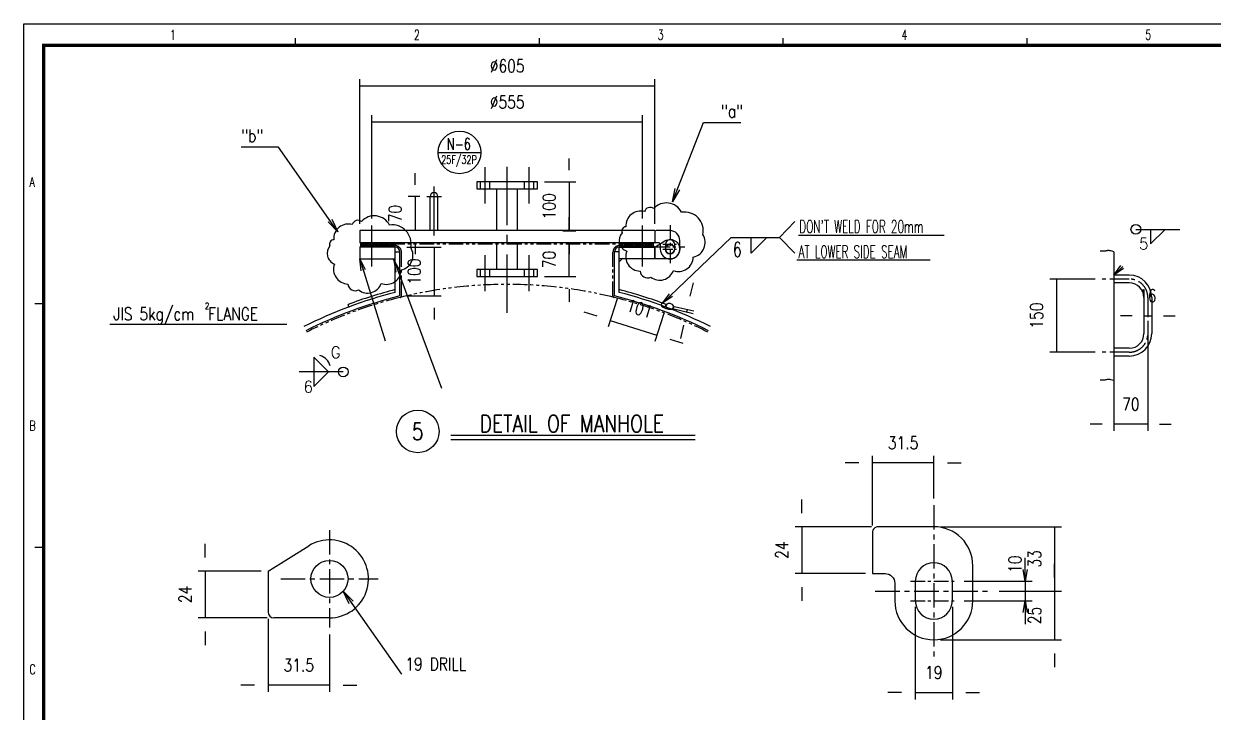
# Model space of a CAD drawing. Extents: x 0 to 36769, y -42 to 11490.
# Drawn here: x 32886 to 35326, y 1348 to 2760 of the extents above; entities that cross this region are included whole.
import ezdxf
from ezdxf.enums import TextEntityAlignment as Align

# ---------------------------------------------------------------- set-up
doc = ezdxf.new("R2010")
doc.units = 0
doc.header["$LTSCALE"] = 160
doc.header["$MEASUREMENT"] = 0
for name, pattern in [('CENTER', [2, 1.25, -0.25, 0.25, -0.25]), ('CENTER2', [1.125, 0.75, -0.125, 0.125, -0.125]), ('PHANTOM2', [1.25, 0.625, -0.125, 0.125, -0.125, 0.125, -0.125])]:
    doc.linetypes.add(name, pattern=pattern)
doc.layers.get('0').update_dxf_attribs({"linetype": 'CONTINUOUS'})
doc.layers.get('DEFPOINTS').update_dxf_attribs({"linetype": 'CONTINUOUS'})
for name, color, linetype in [('26', 7, 'CONTINUOUS'), ('DIM', 7, 'CONTINUOUS'), ('EQI', 3, 'CONTINUOUS'), ('FILLING', 2, 'CENTER2'), ('T-F', 7, 'CONTINUOUS'), ('TEXT', 7, 'CONTINUOUS'), ('ZL', 5, 'CONTINUOUS'), ('機器', 3, 'CONTINUOUS')]:
    doc.layers.add(name, color=color, linetype=linetype)
doc.styles.add('DIM', font='ROMANS', dxfattribs={"width": 0.7, "bigfont": 'EXTFONT.shx'})
doc.styles.add('NMS', font='romans.shx', dxfattribs={"width": 0.7, "bigfont": 'EXTFONT.shx'})
doc.styles.add('NMS2', font='romans.shx', dxfattribs={"width": 0.7})
doc.styles.add('ROMANSEXTFONT', font='romans.shx', dxfattribs={"width": 0.8, "bigfont": 'extfont.shx'})
doc.styles.get("Standard").update_dxf_attribs({"font": 'ROMANS.shx', "bigfont": 'EXTFONT.shx'})
doc.dimstyles.get("Standard").update_dxf_attribs({"dimscale": 20, "dimtxt": 2.8, "dimasz": 2.5, "dimexe": 1, "dimexo": 2.5, "dimgap": 0.8, "dimtad": 1, "dimdec": 0, "dimrnd": 0.5, "dimzin": 9, "dimdsep": 46, "dimtxsty": 'ROMANSEXTFONT', "dimblk": 'OPEN', "dimcen": -0.6, "dimclrd": 256, "dimclre": 256, "dimclrt": 2, "dimadec": 0, "dimazin": 0, "dimtfac": 1, "dimtdec": 0, "dimtmove": 1, "dimatfit": 3, "dimldrblk": 'OPEN', "dimfxl": 0, "dimtvp": 1, "dimtolj": 1, "dimtzin": 9, "dimarcsym": 0})

# ---------------------------------------------------------------- blocks, each defined once
blk = doc.blocks.new('*D184')
at = {"color": 0, "linetype": 'ByBlock'}
for p, q in [((35000.6, 1624.2), (35000.6, 1652.2)), ((34886.8, 1596.2), (35014.6, 1596.2)), ((35000.6, 1596.2), (35000.6, 1496.2)), ((34766.8, 1496.2), (35014.6, 1496.2)), ((35000.6, 1468.2), (35000.6, 1440.2))]:
    blk.add_line(p, q, dxfattribs=at)
at = {"layer": 'DEFPOINTS', "color": 0, "linetype": 'ByBlock'}
for p in [(34872.8, 1596.2), (34752.8, 1496.2)]:
    blk.add_point(p, dxfattribs=at)
at = {"color": 2, "linetype": 'ByBlock', "insert": (34959.6, 1546.2), "char_height": 26, "attachment_point": 5, "rotation": 90, "style": 'ROMANSEXTFONT'}
blk.add_mtext('\\A1;25', dxfattribs=at)
blk = doc.blocks.new('_OPEN')
at = {"color": 0, "linetype": 'ByBlock'}
for p, q in [((-1, 0.167), (0, 0)), ((0, 0), (-1, -0.167)), ((0, 0), (-1, 0))]:
    blk.add_line(p, q, dxfattribs=at)
blk = doc.blocks.new('OPEN')
blk = doc.blocks.new('*D185')
at = {"color": 0, "linetype": 'ByBlock'}
for p, q in [((34752.8, 1728.2), (34752.8, 1728.2)), ((34766.8, 1728.2), (35014.6, 1728.2)), ((35000.6, 1728.2), (35000.6, 1596.2)), ((34886.8, 1596.2), (35014.6, 1596.2))]:
    blk.add_line(p, q, dxfattribs=at)
at = {"layer": 'DEFPOINTS', "color": 0, "linetype": 'ByBlock'}
for p in [(34752.8, 1728.2), (34872.8, 1596.2)]:
    blk.add_point(p, dxfattribs=at)
at = {"color": 2, "linetype": 'ByBlock', "insert": (34959.6, 1662.2), "char_height": 26, "attachment_point": 5, "rotation": 90, "style": 'ROMANSEXTFONT'}
blk.add_mtext('\\A1;33', dxfattribs=at)
blk = doc.blocks.new('*D190')
at = {"color": 0, "linetype": 'ByBlock'}
for p, q in [((33575.4, 2349.6), (33575.4, 2646.6)), ((34180.4, 2349.6), (34180.4, 2646.6)), ((33575.4, 2632.6), (34180.4, 2632.6)), ((33575.4, 2335.6), (33575.4, 2335.6))]:
    blk.add_line(p, q, dxfattribs=at)
at = {"layer": 'DEFPOINTS', "color": 0, "linetype": 'ByBlock'}
for p in [(33575.4, 2335.6), (34180.4, 2335.6)]:
    blk.add_point(p, dxfattribs=at)
at = {"color": 2, "linetype": 'ByBlock', "insert": (33877.9, 2673.6), "char_height": 26, "attachment_point": 5, "style": 'ROMANSEXTFONT'}
blk.add_mtext('%%C605', dxfattribs=at)
blk = doc.blocks.new('*D191')
at = {"color": 0, "linetype": 'ByBlock'}
for p, q in [((33600.4, 2360.5), (33600.4, 2572.6)), ((34155.4, 2360.5), (34155.4, 2572.6)), ((33600.4, 2558.6), (34155.4, 2558.6)), ((33600.4, 2346.5), (33600.4, 2346.5))]:
    blk.add_line(p, q, dxfattribs=at)
at = {"layer": 'DEFPOINTS', "color": 0, "linetype": 'ByBlock'}
for p in [(33600.4, 2346.5), (34155.4, 2346.5)]:
    blk.add_point(p, dxfattribs=at)
at = {"color": 2, "linetype": 'ByBlock', "insert": (33877.9, 2599.6), "char_height": 26, "attachment_point": 5, "style": 'ROMANSEXTFONT'}
blk.add_mtext('%%C555', dxfattribs=at)
blk = doc.blocks.new('*D192')
at = {"color": 0, "linetype": 'ByBlock'}
for p, q in [((33258.4, 1665.2), (33258.4, 1693.2)), ((33373.4, 1637.2), (33244.4, 1637.2)), ((33258.4, 1637.2), (33258.4, 1541.2)), ((33385.4, 1541.2), (33244.4, 1541.2)), ((33258.4, 1513.2), (33258.4, 1485.2))]:
    blk.add_line(p, q, dxfattribs=at)
at = {"layer": 'DEFPOINTS', "color": 0, "linetype": 'ByBlock'}
for p in [(33387.4, 1637.2), (33399.4, 1541.2)]:
    blk.add_point(p, dxfattribs=at)
at = {"color": 2, "linetype": 'ByBlock', "insert": (33217.4, 1589.2), "char_height": 26, "attachment_point": 5, "rotation": 90, "style": 'ROMANSEXTFONT'}
blk.add_mtext('\\A1;24', dxfattribs=at)
blk = doc.blocks.new('*D193')
at = {"color": 0, "linetype": 'ByBlock'}
for p, q in [((33387.4, 1539.2), (33387.4, 1389.2)), ((33513.4, 1507.2), (33513.4, 1389.2)), ((33359.4, 1403.2), (33331.4, 1403.2)), ((33513.4, 1403.2), (33387.4, 1403.2)), ((33541.4, 1403.2), (33569.4, 1403.2))]:
    blk.add_line(p, q, dxfattribs=at)
at = {"layer": 'DEFPOINTS', "color": 0, "linetype": 'ByBlock'}
for p in [(33387.4, 1553.2), (33513.4, 1521.2)]:
    blk.add_point(p, dxfattribs=at)
at = {"color": 2, "linetype": 'ByBlock', "insert": (33450.4, 1444.2), "char_height": 26, "attachment_point": 5, "style": 'ROMANSEXTFONT'}
blk.add_mtext('31.5', dxfattribs=at)
blk = doc.blocks.new('*D194')
at = {"color": 0, "linetype": 'ByBlock'}
for p, q in [((33728.4, 2325.6), (33728.4, 2349.6)), ((33671.9, 2301.6), (33742.4, 2301.6)), ((33728.4, 2301.6), (33728.4, 2201.6)), ((33671.9, 2201.6), (33742.4, 2201.6)), ((33728.4, 2177.6), (33728.4, 2153.6))]:
    blk.add_line(p, q, dxfattribs=at)
at = {"layer": 'DEFPOINTS', "color": 0, "linetype": 'ByBlock'}
for p in [(33657.9, 2301.6), (33657.9, 2201.6)]:
    blk.add_point(p, dxfattribs=at)
at = {"color": 2, "linetype": 'ByBlock', "insert": (33687.4, 2251.6), "char_height": 26, "attachment_point": 5, "rotation": 90, "style": 'ROMANSEXTFONT'}
blk.add_mtext('\\A1;100', dxfattribs=at)
blk = doc.blocks.new('*D195')
at = {"color": 0, "linetype": 'ByBlock'}
for p, q in [((34253.4, 2201.5), (34259.7, 2228.7)), ((34216.6, 2175.8), (34259.5, 2165.8)), ((34217.8, 2181), (34260.7, 2171)), ((34247.1, 2174.2), (34245.9, 2169)), ((34239.5, 2141.7), (34233.2, 2114.5))]:
    blk.add_line(p, q, dxfattribs=at)
at = {"layer": 'DEFPOINTS', "color": 0, "linetype": 'ByBlock'}
for p in [(34203, 2179), (34204.2, 2184.1)]:
    blk.add_point(p, dxfattribs=at)
at = {"color": 2, "linetype": 'ByBlock', "insert": (34206.5, 2180.9), "char_height": 26, "attachment_point": 5, "rotation": 76.9288, "style": 'ROMANSEXTFONT'}
blk.add_mtext('\\A1;6', dxfattribs=at)
blk = doc.blocks.new('*D196')
at = {"color": 0, "linetype": 'ByBlock'}
for p, q in [((34103.2, 2195.7), (34085.1, 2138.1)), ((34062.6, 2159.9), (34035.8, 2168.3)), ((34089.3, 2151.5), (34184.9, 2121.4)), ((34198.8, 2165.6), (34180.7, 2108.1)), ((34211.6, 2113), (34238.3, 2104.6))]:
    blk.add_line(p, q, dxfattribs=at)
at = {"layer": 'DEFPOINTS', "color": 0, "linetype": 'ByBlock'}
for p in [(34107.4, 2209), (34203, 2179)]:
    blk.add_point(p, dxfattribs=at)
at = {"color": 2, "linetype": 'ByBlock', "insert": (34149.4, 2175.6), "char_height": 26, "attachment_point": 5, "rotation": 342.5468, "style": 'ROMANSEXTFONT'}
blk.add_mtext('\\A1;101', dxfattribs=at)
blk = doc.blocks.new('*D197')
at = {"color": 0, "linetype": 'ByBlock'}
for p, q in [((34598.8, 1859.3), (34570.8, 1859.3)), ((34626.8, 1730.4), (34626.8, 1873.3)), ((34752.8, 1859.3), (34626.8, 1859.3)), ((34752.8, 1786.4), (34752.8, 1873.3)), ((34780.8, 1859.3), (34808.8, 1859.3))]:
    blk.add_line(p, q, dxfattribs=at)
at = {"layer": 'DEFPOINTS', "color": 0, "linetype": 'ByBlock'}
for p in [(34752.8, 1772.4), (34626.8, 1716.4)]:
    blk.add_point(p, dxfattribs=at)
at = {"color": 2, "linetype": 'ByBlock', "insert": (34689.8, 1900.3), "char_height": 26, "attachment_point": 5, "style": 'ROMANSEXTFONT'}
blk.add_mtext('31.5', dxfattribs=at)
blk = doc.blocks.new('*D198')
at = {"color": 0, "linetype": 'ByBlock'}
for p, q in [((34482.3, 1756.2), (34482.3, 1784.2)), ((34624.8, 1728.2), (34468.3, 1728.2)), ((34482.3, 1728.2), (34482.3, 1632.2)), ((34612.8, 1632.2), (34468.3, 1632.2)), ((34482.3, 1604.2), (34482.3, 1576.2))]:
    blk.add_line(p, q, dxfattribs=at)
at = {"layer": 'DEFPOINTS', "color": 0, "linetype": 'ByBlock'}
for p in [(34638.8, 1728.2), (34626.8, 1632.2)]:
    blk.add_point(p, dxfattribs=at)
at = {"color": 2, "linetype": 'ByBlock', "insert": (34441.3, 1680.2), "char_height": 26, "attachment_point": 5, "rotation": 90, "style": 'ROMANSEXTFONT'}
blk.add_mtext('24', dxfattribs=at)
blk = doc.blocks.new('*D199')
at = {"color": 0, "linetype": 'ByBlock'}
for p, q in [((34714.8, 1564), (34714.8, 1373.9)), ((34790.8, 1564), (34790.8, 1373.9)), ((34686.8, 1387.9), (34658.8, 1387.9)), ((34714.8, 1387.9), (34790.8, 1387.9)), ((34818.8, 1387.9), (34846.8, 1387.9))]:
    blk.add_line(p, q, dxfattribs=at)
at = {"layer": 'DEFPOINTS', "color": 0, "linetype": 'ByBlock'}
for p in [(34714.8, 1578), (34790.8, 1578)]:
    blk.add_point(p, dxfattribs=at)
at = {"color": 2, "linetype": 'ByBlock', "insert": (34752.8, 1428.9), "char_height": 26, "attachment_point": 5, "style": 'ROMANSEXTFONT'}
blk.add_mtext('\\A1;19', dxfattribs=at)
blk = doc.blocks.new('*D200')
at = {"color": 0, "linetype": 'ByBlock'}
for p, q in [((34004.8, 2337.6), (34004.8, 2363.6)), ((33913, 2311.6), (34018.8, 2311.6)), ((34004.8, 2241.6), (34004.8, 2311.6)), ((33954.4, 2241.6), (34018.8, 2241.6)), ((34004.8, 2215.6), (34004.8, 2189.6))]:
    blk.add_line(p, q, dxfattribs=at)
at = {"layer": 'DEFPOINTS', "color": 0, "linetype": 'ByBlock'}
for p in [(33899, 2311.6), (33940.4, 2241.6)]:
    blk.add_point(p, dxfattribs=at)
at = {"color": 2, "linetype": 'ByBlock', "insert": (33963.8, 2276.6), "char_height": 26, "attachment_point": 5, "rotation": 90, "style": 'ROMANSEXTFONT'}
blk.add_mtext('\\A1;70', dxfattribs=at)
blk = doc.blocks.new('*D201')
at = {"color": 0, "linetype": 'ByBlock'}
for p, q in [((33689.1, 2429.6), (33689.1, 2453.6)), ((33698.9, 2405.6), (33675.1, 2405.6)), ((33689.1, 2405.6), (33689.1, 2335.6)), ((33702.5, 2335.6), (33703.1, 2335.6)), ((33689.1, 2311.6), (33689.1, 2287.6))]:
    blk.add_line(p, q, dxfattribs=at)
at = {"layer": 'DEFPOINTS', "color": 0, "linetype": 'ByBlock'}
for p in [(33712.9, 2405.6), (33688.5, 2335.6)]:
    blk.add_point(p, dxfattribs=at)
at = {"color": 2, "linetype": 'ByBlock', "insert": (33648.1, 2370.6), "char_height": 26, "attachment_point": 5, "rotation": 90, "style": 'ROMANSEXTFONT'}
blk.add_mtext('\\A1;70', dxfattribs=at)
blk = doc.blocks.new('*D202')
at = {"color": 0, "linetype": 'ByBlock'}
for p, q in [((34004.8, 2459.6), (34004.8, 2483.6)), ((33954.4, 2435.6), (34018.8, 2435.6)), ((34004.8, 2435.6), (34004.8, 2335.6)), ((33992.3, 2335.6), (34018.8, 2335.6)), ((34004.8, 2311.6), (34004.8, 2287.6))]:
    blk.add_line(p, q, dxfattribs=at)
at = {"layer": 'DEFPOINTS', "color": 0, "linetype": 'ByBlock'}
for p in [(33940.4, 2435.6), (33978.3, 2335.6)]:
    blk.add_point(p, dxfattribs=at)
at = {"color": 2, "linetype": 'ByBlock', "insert": (33963.8, 2385.6), "char_height": 26, "attachment_point": 5, "rotation": 90, "style": 'ROMANSEXTFONT'}
blk.add_mtext('\\A1;100', dxfattribs=at)
blk = doc.blocks.new('*D210')
at = {"color": 0, "linetype": 'ByBlock'}
for p, q in [((35083.7, 2236.3), (34990.6, 2236.3)), ((35004.6, 2236.3), (35004.6, 2086.3)), ((35097.7, 2236.3), (35097.7, 2236.3)), ((35083.7, 2086.3), (34990.6, 2086.3))]:
    blk.add_line(p, q, dxfattribs=at)
at = {"layer": 'DEFPOINTS', "color": 0, "linetype": 'ByBlock'}
for p in [(35097.7, 2236.3), (35097.7, 2086.3)]:
    blk.add_point(p, dxfattribs=at)
at = {"color": 2, "linetype": 'ByBlock', "insert": (34963.6, 2161.3), "char_height": 26, "attachment_point": 5, "rotation": 90, "style": 'ROMANSEXTFONT'}
blk.add_mtext('\\A1;150', dxfattribs=at)
blk = doc.blocks.new('*D211')
at = {"color": 0, "linetype": 'ByBlock'}
for p, q in [((35191.8, 2142.3), (35191.8, 1924.8)), ((35121.8, 2045.9), (35121.8, 1924.8)), ((35097.8, 1938.8), (35073.8, 1938.8)), ((35191.8, 1938.8), (35121.8, 1938.8)), ((35215.8, 1938.8), (35239.8, 1938.8))]:
    blk.add_line(p, q, dxfattribs=at)
at = {"layer": 'DEFPOINTS', "color": 0, "linetype": 'ByBlock'}
for p in [(35191.8, 2156.3), (35121.8, 2059.9)]:
    blk.add_point(p, dxfattribs=at)
at = {"color": 2, "linetype": 'ByBlock', "insert": (35156.8, 1979.8), "char_height": 26, "attachment_point": 5, "style": 'ROMANSEXTFONT'}
blk.add_mtext('\\A1;70', dxfattribs=at)
blk = doc.blocks.new('*D212')
at = {"color": 0, "linetype": 'ByBlock'}
for p, q in [((35183.8, 2184.3), (35183.8, 2146.9)), ((35199.8, 2184.3), (35199.8, 2146.9)), ((35159.8, 2160.9), (35135.8, 2160.9)), ((35183.8, 2160.9), (35199.8, 2160.9)), ((35223.8, 2160.9), (35247.8, 2160.9))]:
    blk.add_line(p, q, dxfattribs=at)
at = {"layer": 'DEFPOINTS', "color": 0, "linetype": 'ByBlock'}
for p in [(35183.8, 2198.3), (35199.8, 2198.3)]:
    blk.add_point(p, dxfattribs=at)
at = {"color": 2, "linetype": 'ByBlock', "insert": (35191.8, 2201.9), "char_height": 26, "attachment_point": 5, "style": 'ROMANSEXTFONT'}
blk.add_mtext('\\A1;16', dxfattribs=at)

msp = doc.modelspace()

# ---------------------------------------------------------------- hatches: boundary and pattern name
at = {"layer": '機器'}
h = msp.add_hatch(dxfattribs=at)
h.set_pattern_fill('ANSI31', color=4, scale=20, style=0)
h.set_pattern_definition([(45, (26341.6796, 943.291), (-1.76776695, 1.76776695), [])])
h.paths.add_polyline_path([(33577.85016, 2308.62614), (33647.85016, 2308.62614), (33647.85016, 2304.62614), (33577.85016, 2304.62614)])
h = msp.add_hatch(dxfattribs=at)
h.set_pattern_fill('ANSI31', color=4, scale=20, style=0)
h.set_pattern_definition([(135, (41414.0207, 943.291), (1.76776695, 1.76776695), [])])
h.paths.add_polyline_path([(34177.85016, 2308.62614), (34107.85016, 2308.62614), (34107.85016, 2304.62614), (34177.85016, 2304.62614)])

# ---------------------------------------------------------------- linework, layer by layer
at = {"layer": '26', "color": 7, "linetype": 'Continuous'}
for p, q in [((35097.13073, 2293.38606), (35094.15784, 2293.54948)), ((35099.58587, 2293.33354), (35097.13073, 2293.38606)), ((35101.71435, 2293.38754), (35099.58587, 2293.33354)), ((35103.48401, 2293.54948), (35101.71435, 2293.38754)), ((35104.81489, 2293.78293), (35103.48401, 2293.54948)), ((35106.46787, 2294.18258), (35104.81489, 2293.78293)), ((35108.01283, 2294.55654), (35106.46787, 2294.18258)), ((35109.19593, 2294.75889), (35108.01283, 2294.55654)), ((35110.35906, 2294.84807), (35109.19593, 2294.75889)), ((35111.53821, 2294.82145), (35110.35906, 2294.84807)), ((35112.44357, 2294.7296), (35111.53821, 2294.82145)), ((35113.45206, 2294.574), (35112.44357, 2294.7296)), ((35114.56306, 2294.35474), (35113.45206, 2294.574)), ((35115.77642, 2294.07184), (35114.56306, 2294.35474)), ((35118.47582, 2293.32584), (35115.77642, 2294.07184)), ((35121.76038, 2292.27751), (35118.47582, 2293.32584)), ((35121.76038, 2292.27751), (35121.76038, 2027.9025)), ((35097.13073, 2029.01132), (35094.15784, 2029.17448)), ((35099.58587, 2028.95889), (35097.13073, 2029.01132)), ((35101.71435, 2029.01279), (35099.58587, 2028.95889)), ((35103.48401, 2029.17448), (35101.71435, 2029.01279)), ((35104.81469, 2029.40751), (35103.48401, 2029.17448)), ((35106.46744, 2029.80643), (35104.81469, 2029.40751)), ((35108.01253, 2030.17978), (35106.46744, 2029.80643)), ((35109.19572, 2030.38176), (35108.01253, 2030.17978)), ((35110.35895, 2030.47071), (35109.19572, 2030.38176)), ((35111.53821, 2030.44401), (35110.35895, 2030.47071)), ((35112.44357, 2030.35219), (35111.53821, 2030.44401)), ((35113.45206, 2030.19669), (35112.44357, 2030.35219)), ((35114.56306, 2029.97761), (35113.45206, 2030.19669)), ((35115.77642, 2029.69498), (35114.56306, 2029.97761)), ((35118.47582, 2028.94973), (35115.77642, 2029.69498)), ((35121.76038, 2027.9025), (35118.47582, 2028.94973))]:
    msp.add_line(p, q, dxfattribs=at)
at = {"layer": 'DIM', "color": 1, "linetype": 'CENTER', "ltscale": 0.15}
for p, q in [((34211.85016, 2346.62614), (34211.85016, 2267.62614)), ((34181.85016, 2302.62614), (34241.85016, 2302.62614)), ((34704.82954, 1616.21711), (34800.82954, 1616.21711)), ((34704.82954, 1576.21711), (34800.82954, 1576.21711))]:
    msp.add_line(p, q, dxfattribs=at)
at = {"layer": 'DIM', "color": 1, "linetype": 'CENTER', "ltscale": 0.1}
for p, q in [((34197.35016, 2307.62614), (34226.35016, 2307.62614)), ((34197.35016, 2297.62614), (34226.35016, 2297.62614))]:
    msp.add_line(p, q, dxfattribs=at)
at = {"layer": 'DIM', "color": 7}
msp.add_line((34471.55571, 2275.72769), (34745.48943, 2275.72769), dxfattribs=at)
at = {"layer": 'DIM'}
for p, q in [((33426.01626, 2143.06256), (33063.16341, 2143.06256)), ((33541.58032, 2045.88333), (33451.55595, 2045.88333)), ((34940.2981, 1640.21711), (34940.2981, 1664.21711)), ((34814.82954, 1616.21711), (34954.2981, 1616.21711)), ((34940.2981, 1616.21711), (34940.2981, 1576.21711)), ((34814.82954, 1576.21711), (34954.2981, 1576.21711)), ((34940.2981, 1552.21711), (34940.2981, 1528.21711))]:
    msp.add_line(p, q, dxfattribs=at)
at = {"layer": 'DIM', "color": 1, "linetype": 'CENTER', "ltscale": 0.25}
for p, q in [((34752.82954, 1772.21711), (34752.82954, 1456.21711)), ((33513.39178, 1721.18447), (33513.39178, 1521.18447)), ((33413.39178, 1621.18447), (33613.39178, 1621.18447)), ((34632.82954, 1596.21711), (34872.82954, 1596.21711))]:
    msp.add_line(p, q, dxfattribs=at)
at = {"layer": 'EQI', "color": 0}
for points in [[(34235.66474, 2373.51135, 0.52056705), (34178.27605, 2381.00989, 0.52056705), (34159.35866, 2374.6269, 0.52056705), (34121.34482, 2343.60345, 0.52056705), (34113.44099, 2331.11597, 0.52056705), (34122.94936, 2293.59752, 0.52056705), (34150.38048, 2252.59467, 0.52056705), (34172.40765, 2240.38568, 0.52056705), (34218.63027, 2253.95997, 0.52056705), (34259.6014, 2281.35978, 0.52056705), (34279.20846, 2327.54678, 0.52056705)], [(33636.47917, 2347.05782, 0.52056705), (33579.09049, 2354.55637, 0.52056705), (33560.1731, 2348.17337, 0.52056705), (33522.15925, 2317.14993, 0.52056705), (33514.25542, 2304.66244, 0.52056705), (33523.7638, 2267.14399, 0.52056705), (33551.19491, 2226.14115, 0.52056705), (33573.22209, 2213.93215, 0.52056705), (33619.44471, 2227.50645, 0.52056705), (33660.41584, 2254.90625, 0.52056705), (33680.0229, 2301.09325, 0.52056705)]]:
    msp.add_lwpolyline(points, format="xyb", close=True, dxfattribs=at)
at = {"layer": 'FILLING', "color": 1, "linetype": 'CENTER2'}
for p, q in [((33832.85016, 2391.62614), (33832.85016, 2465.62614)), ((33877.85016, 2166.9154), (33877.85016, 2485.62614)), ((33922.85016, 2391.62614), (33922.85016, 2465.62614)), ((33832.85016, 2211.62614), (33832.85016, 2285.62614)), ((33922.85016, 2211.62614), (33922.85016, 2285.62614))]:
    msp.add_line(p, q, dxfattribs=at)
at = {"layer": 'FILLING', "color": 1, "linetype": 'ByBlock'}
for p, q in [((33823.35016, 2421.62614), (33823.35016, 2435.62614)), ((33842.35016, 2421.62614), (33842.35016, 2435.62614)), ((33913.35016, 2421.62614), (33913.35016, 2435.62614)), ((33932.35016, 2421.62614), (33932.35016, 2435.62614)), ((33823.35016, 2241.62614), (33823.35016, 2255.62614)), ((33842.35016, 2241.62614), (33842.35016, 2255.62614)), ((33913.35016, 2241.62614), (33913.35016, 2255.62614)), ((33932.35016, 2241.62614), (33932.35016, 2255.62614))]:
    msp.add_line(p, q, dxfattribs=at)
at = {"layer": 'FILLING', "color": 3, "linetype": 'ByBlock'}
for points in [[(33940.35016, 2421.62614), (33940.35016, 2435.62614), (33815.35016, 2435.62614), (33815.35016, 2421.62614)], [(33940.35016, 2241.62614), (33940.35016, 2255.62614), (33815.35016, 2255.62614), (33815.35016, 2241.62614)]]:
    msp.add_lwpolyline(points, close=True, dxfattribs=at)
at = {"layer": 'T-F'}
for p, q in [((33443.92987, 2715.69986), (33443.92987, 2730.69986)), ((33943.92987, 2715.69986), (33943.92987, 2730.69986)), ((34443.92987, 2715.69986), (34443.92987, 2730.69986)), ((34943.92987, 2715.69986), (34943.92987, 2730.69986)), ((32923.92987, 2185.69986), (32908.92987, 2185.69986)), ((32923.92987, 1685.69986), (32908.92987, 1685.69986))]:
    msp.add_line(p, q, dxfattribs=at)
at = {"layer": 'T-F', "const_width": 7}
msp.add_lwpolyline([(36702.60351, 2715.69986), (32927.33303, 2715.69986), (32927.33303, 50.69986), (36722.33303, 50.69986), (36722.33303, 2715.69986)], close=True, dxfattribs=at)
at = {"layer": 'TEXT'}
for p, q in [((33736.43447, 2496.17191), (33823.93447, 2496.17191)), ((35167.14173, 2338.34436), (35257.14174, 2338.34436)), ((35197.13871, 2308.34733), (35227.13788, 2338.34649)), ((35197.14173, 2338.34432), (35227.13716, 2338.34509)), ((35197.14173, 2338.34436), (35197.14173, 2308.34558))]:
    msp.add_line(p, q, dxfattribs=at)
at = {"layer": 'TEXT', "linetype": 'Continuous'}
for p, q in [((34468.04195, 2354.10373), (34435.98629, 2321.85031)), ((34378.44964, 2289.5969), (34378.44964, 2321.85031)), ((34378.44964, 2289.5969), (34410.5053, 2321.85031)), ((34468.04195, 2289.5969), (34435.98629, 2321.85031))]:
    msp.add_line(p, q, dxfattribs=at)
at = {"layer": 'TEXT', "color": 7}
for p, q in [((34475.02325, 2326.31499), (34773.92304, 2326.31499)), ((33762.191, 1915.87296), (34263.5979, 1915.87296)), ((33762.191, 1907.12296), (34263.5979, 1907.12296))]:
    msp.add_line(p, q, dxfattribs=at)
at = {"layer": 'TEXT', "color": 7, "linetype": 'Continuous'}
for p, q in [((33511.58034, 2045.88315), (33481.58009, 2075.8834)), ((33481.58047, 2075.88303), (33481.58047, 2015.88333)), ((33511.57898, 2045.8849), (33481.57901, 2015.88492))]:
    msp.add_line(p, q, dxfattribs=at)
at = {"layer": 'TEXT'}
for centre, radius in [((33780.18447, 2496.17191), 43.75), ((35167.14173, 2338.34436), 10), ((33694.3805, 1923.75932), 43.75)]:
    msp.add_circle(centre, radius, dxfattribs=at)
at = {"layer": 'TEXT', "color": 7, "linetype": 'Continuous'}
msp.add_circle((33541.58032, 2045.88333), 10, dxfattribs=at)
msp.add_arc((33485.97299, 2050.27593), 30, 15.03946697, 75.02034144, dxfattribs=at)
at = {"layer": 'ZL'}
msp.add_lwpolyline([(32886.46883, 2760.11606), (36769.32572, 2760.11606), (36769.32572, -41.59053), (32886.46883, -41.59053)], close=True, dxfattribs=at)
at = {"layer": '機器', "color": 1, "linetype": 'CENTER'}
for p, q in [((33727.85016, 2327.78678), (33727.85016, 2426.30973)), ((33712.8526, 2405.62614), (33742.85016, 2405.62614)), ((33600.35016, 2262.34827), (33600.35016, 2346.49647)), ((34155.35016, 2262.34827), (34155.35016, 2346.49647))]:
    msp.add_line(p, q, dxfattribs=at)
at = {"layer": '機器'}
for p, q in [((33856.75016, 2335.62614), (33856.75016, 2421.62614)), ((33898.95016, 2335.62614), (33898.95016, 2421.62614)), ((34180.35016, 2335.62614), (33575.35016, 2335.62614)), ((33575.35016, 2335.62614), (33575.35016, 2311.62614)), ((34180.35016, 2335.62614), (34180.35016, 2311.62614)), ((33575.35016, 2311.62614), (34179.45259, 2311.62614)), ((33575.35016, 2311.62614), (33578.35016, 2308.62614)), ((33575.35016, 2301.62614), (33578.35016, 2304.62614)), ((33648.35016, 2301.62614), (33575.35016, 2301.62614)), ((33575.35016, 2301.62614), (33575.35016, 2277.62614)), ((33577.85016, 2304.62614), (33577.85016, 2308.62614)), ((33648.35016, 2209.03233), (33648.35016, 2301.62614)), ((33856.75016, 2255.62614), (33856.75016, 2311.62614)), ((33898.95016, 2255.62614), (33898.95016, 2311.62614)), ((34107.35016, 2209.03233), (34107.35016, 2301.62614)), ((34107.35016, 2301.62614), (34180.35016, 2301.62614)), ((34180.35016, 2311.62614), (34177.35016, 2308.62614)), ((34180.35016, 2301.62614), (34177.35016, 2304.62614)), ((34177.85016, 2304.62614), (34177.85016, 2308.62614)), ((34180.35016, 2301.62614), (34180.35016, 2277.62614)), ((33575.35016, 2277.62614), (33648.35016, 2277.62614)), ((33642.35987, 2277.61988), (33648.35962, 2271.62165)), ((33642.35987, 2277.61988), (33648.35962, 2271.62165)), ((33648.35016, 2292.12614), (33657.85016, 2292.12614)), ((33657.85016, 2201.62614), (33657.85016, 2292.12614)), ((34097.85016, 2201.62614), (34097.85016, 2292.12614)), ((34107.35016, 2292.12614), (34097.85016, 2292.12614)), ((34113.34046, 2277.61988), (34107.3407, 2271.62165)), ((34113.34046, 2277.61988), (34107.3407, 2271.62165)), ((34180.35016, 2277.62614), (34107.35016, 2277.62614)), ((35153.76233, 2244.30876), (35121.76038, 2244.30876)), ((35153.76233, 2228.31022), (35121.76038, 2228.31022)), ((35183.76233, 2198.30778), (35183.76233, 2124.30875)), ((35199.76087, 2198.30778), (35199.76087, 2124.30875)), ((33553.34139, 2179.19998), (33551.49536, 2184.14947)), ((34202.35893, 2179.19998), (34204.20497, 2184.14947)), ((35153.76233, 2094.30875), (35121.76038, 2094.30875)), ((35153.76233, 2078.31022), (35121.76038, 2078.31022)), ((33387.39178, 1637.18447), (33471.23168, 1689.17363)), ((33387.39178, 1637.18447), (33387.39178, 1553.18447)), ((33513.39178, 1541.18447), (33399.39178, 1541.18447))]:
    msp.add_line(p, q, dxfattribs=at)
at = {"layer": '機器', "linetype": 'Continuous'}
for p, q in [((33719.85211, 2335.62614), (33719.85211, 2405.62614)), ((33735.85065, 2335.62614), (33735.85065, 2405.62614))]:
    msp.add_line(p, q, dxfattribs=at)
at = {"layer": '機器', "color": 0, "linetype": 'PHANTOM2', "ltscale": 0.3}
for p, q in [((33577.85016, 2308.62614), (34176.45259, 2308.62614)), ((33648.35016, 2304.62614), (33577.85016, 2304.62614)), ((34107.35016, 2304.62614), (34177.85016, 2304.62614)), ((33660.85016, 2201.62614), (33660.85016, 2292.12614)), ((34094.85016, 2201.62644), (34094.85016, 2292.12614))]:
    msp.add_line(p, q, dxfattribs=at)
at = {"layer": '機器', "color": 1, "linetype": 'CENTER', "ltscale": 0.2}
for p, q in [((35153.76233, 2236.30827), (35097.7052, 2236.30827)), ((35191.76038, 2198.30778), (35191.76038, 2124.30875)), ((35153.76233, 2086.31071), (35097.7052, 2086.31071))]:
    msp.add_line(p, q, dxfattribs=at)
at = {"layer": '機器'}
for points in [[(34186.85016, 2311.62614, -0.4142135624), (34191.85016, 2306.62614), (34191.85016, 2297.62614, 1), (34231.85016, 2297.62614), (34231.85016, 2315.62614, 0.4142135624), (34211.85016, 2335.62614), (34183.35016, 2335.62614, 0.4142135624), (34180.35016, 2332.62614), (34180.35016, 2311.62614)], [(34201.31014, 2314.62343, -1.3246750446), (34211.85016, 2277.62614), (34183.35016, 2277.62614, -0.4142135624), (34180.35016, 2280.62614), (34180.35016, 2301.62614)], [(34202.35016, 2307.62614), (34202.35016, 2297.62614, 1), (34221.35016, 2297.62614), (34221.35016, 2307.62614, 1)], [(34652.82954, 1632.21711, -0.4142135624), (34672.82954, 1612.21711), (34672.82954, 1576.21711, 1), (34832.82954, 1576.21711), (34832.82954, 1648.21711, 0.4142135624), (34752.82954, 1728.21711), (34638.82954, 1728.21711, 0.4142135624), (34626.82954, 1716.21711), (34626.82954, 1632.21711)], [(34714.82954, 1616.21711), (34714.82954, 1576.21711, 1), (34790.82954, 1576.21711), (34790.82954, 1616.21711, 1)]]:
    msp.add_lwpolyline(points, format="xyb", close=True, dxfattribs=at)
at = {"layer": '機器', "color": 4}
for points in [[(33577.85016, 2308.62614), (33647.85016, 2308.62614), (33647.85016, 2304.62614), (33577.85016, 2304.62614)], [(34177.85016, 2308.62614), (34107.85016, 2308.62614), (34107.85016, 2304.62614), (34177.85016, 2304.62614)]]:
    msp.add_lwpolyline(points, close=True, dxfattribs=at)
at = {"layer": '機器'}
for centre, radius in [((34211.85016, 2297.62614), 9.5), ((33513.39178, 1621.18447), 38)]:
    msp.add_circle(centre, radius, dxfattribs=at)
at = {"layer": '機器', "linetype": 'Continuous'}
msp.add_arc((33727.85016, 2405.62614), 7.99999, 0, 180, dxfattribs=at)
at = {"layer": '機器', "color": 0, "linetype": 'CENTER'}
for centre, start, end in [((33648.35016, 2292.12614), 0, 90), ((34107.35016, 2292.12614), 90, 180)]:
    msp.add_arc(centre, 12.5, start, end, dxfattribs=at)
at = {"layer": '機器'}
for centre, radius, start, end in [((33648.35016, 2292.12614), 9.5, 0, 90), ((34107.35016, 2292.12614), 9.5, 90, 180), ((35153.76233, 2198.31022), 45.99987, 0, 90), ((35153.76233, 2198.31022), 29.9999, 0, 90), ((33877.85077, 1311.92283), 926, 104.34978052, 116.76365676), ((33877.85077, 1311.92283), 916.5, 103.88915568, 116.76365676), ((33892.22396, 1270.60746), 975.01537, 104.48479233, 110.45427289), ((33877.84955, 1311.92283), 916.5, 63.23634324, 76.11084432), ((33863.47637, 1270.60746), 975.01537, 69.54572711, 75.51520767), ((33877.84955, 1311.92283), 926, 63.23634324, 75.65021948), ((35153.76233, 2124.30875), 45.99987, 270, 360), ((35153.76233, 2124.30875), 29.9999, 270, 360), ((33513.39178, 1621.18447), 80, 270, 121.8030704), ((33399.39178, 1553.18447), 12, 180, 270)]:
    msp.add_arc(centre, radius, start, end, dxfattribs=at)
at = {"layer": '機器', "color": 0, "linetype": 'PHANTOM2', "ltscale": 0.3}
for centre, radius, start, end in [((33877.85077, 1311.92283), 913.5, 76.11092308, 103.88915568), ((33877.85077, 1311.92283), 913.5, 103.88915568, 116.76365676), ((33657.85016, 2201.62614), 3, 283.88915568, 360), ((34097.85016, 2201.62644), 3, 180, 256.11092308), ((33877.85077, 1311.92283), 913.5, 63.23634324, 76.11092308)]:
    msp.add_arc(centre, radius, start, end, dxfattribs=at)
at = {"layer": '機器', "color": 1, "linetype": 'CENTER', "ltscale": 0.2}
for centre, start, end in [((35153.76233, 2198.31022), 0, 90), ((35153.76233, 2124.30875), 270, 360)]:
    msp.add_arc(centre, 37.99988, start, end, dxfattribs=at)

# ---------------------------------------------------------------- block references
at = {"layer": 'DIM', "xscale": 24, "yscale": 24, "zscale": 24}
for p, rotation in [((34940.2981, 1616.21711), 270), ((34940.2981, 1576.21711), 90)]:
    msp.add_blockref('_OPEN', p, dxfattribs=dict(at, rotation=rotation))

# ---------------------------------------------------------------- texts
at = {"layer": '26', "color": 7, "linetype": 'Continuous', "width": 0.953125}
msp.add_text('6', height=23.9, dxfattribs=at).set_placement((33460.06121, 2003.29364))
at = {"layer": 'DIM', "color": 2, "char_height": 26, "attachment_point": 4, "style": 'ROMANSEXTFONT'}
for s, insert in [('"a"', (34316.13475, 2580.81023)), ('"b"', (33332.29563, 2530.49503)), ('19 DRILL', (33668.88905, 1446.46574))]:
    msp.add_mtext(s, dxfattribs=dict(at, insert=insert))
at = {"layer": 'DIM', "color": 2, "insert": (34919.2981, 1651.1947), "char_height": 26, "attachment_point": 5, "rotation": 90, "style": 'ROMANSEXTFONT'}
msp.add_mtext('\\A1;10', dxfattribs=at)
at = {"layer": 'T-F', "color": 4, "style": 'NMS2', "width": 0.7}
for s, p in [('1', (33186.54458, 2727.47708)), ('2', (33686.54458, 2727.47708)), ('3', (34186.54458, 2727.47708)), ('4', (34686.54458, 2727.47708)), ('5', (35186.54458, 2727.47708)), ('A', (32898.09323, 2425.60484)), ('B', (32898.09323, 1925.60484)), ('C', (32898.09323, 1425.60484))]:
    msp.add_text(s, height=20, dxfattribs=at).set_placement(p)
at = {"layer": 'TEXT', "color": 0, "linetype": 'Continuous', "style": 'NMS', "width": 0.7}
for s, height, p in [('N-6', 24, (33754.25612, 2501.51898)), ('25F/32P', 17.28, (33742.55877, 2472.69089)), ('6', 30, (34340.72761, 2282.20136))]:
    msp.add_text(s, height=height, dxfattribs=at).set_placement(p)
at = {"layer": 'TEXT', "color": 2, "linetype": 'Continuous', "style": 'NMS', "width": 0.6}
for s, p in [("DON'T WELD FOR 20mm", (34477.01681, 2331.00335)), ('AT LOWER SIDE SEAM', (34475.41954, 2279.39522))]:
    msp.add_text(s, height=26, dxfattribs=at).set_placement(p)
at = {"layer": 'TEXT', "width": 0.953125}
msp.add_text('5', height=23.9, dxfattribs=at).set_placement((35173.52058, 2296.98333))
at = {"layer": 'TEXT', "color": 2, "style": 'DIM', "width": 0.8}
for s, height, p in [('JIS 5kg/cm  FLANGE', 26, (33070.2196, 2151.94564)), ('2', 13, (33257.83055, 2174.66747))]:
    msp.add_text(s, height=height, dxfattribs=at).set_placement(p)
at = {"layer": 'TEXT', "color": 7, "linetype": 'Continuous', "width": 0.953125}
msp.add_text('G', height=23.9, dxfattribs=at).set_placement((33515.76574, 2074.09369))
at = {"layer": 'TEXT', "color": 2, "style": 'ROMANSEXTFONT', "width": 0.8}
for s, p in [('DETAIL OF MANHOLE', (34010.59366, 1939.71904)), ('5', (33694.3805, 1923.75932))]:
    msp.add_text(s, height=35, dxfattribs=at).set_placement(p, align=Align.MIDDLE)

# ---------------------------------------------------------------- dimensions: what is measured, and where the dimension line sits
at = {"layer": 'DIM'}
for base, p1, p2, text, override, picture, middle in [((34180.35016, 2632.58652), (33575.35016, 2335.62614), (34180.35016, 2335.62614), '%%C605', {"dimtxt": 1.3, "dimasz": 1.2, "dimexe": 0.7, "dimexo": 0.7, "dimgap": 0.4, "dimlfac": 1, "dimtxsty": 'ROMANSEXTFONT', "dimblk1": 'OPEN', "dimblk2": 'OPEN', "dimsah": 1, "dimse1": 0, "dimse2": 0, "dimsd1": 0, "dimclrd": 0, "dimclre": 0, "dimtdec": 0}, '*D190', (33877.85016, 2673.58652)), ((34155.35016, 2558.55847), (33600.35016, 2346.49647), (34155.35016, 2346.49647), '%%C555', {"dimtxt": 1.3, "dimasz": 1.2, "dimexe": 0.7, "dimexo": 0.7, "dimgap": 0.4, "dimlfac": 1, "dimtxsty": 'ROMANSEXTFONT', "dimblk1": 'OPEN', "dimblk2": 'OPEN', "dimsah": 1, "dimse1": 0, "dimse2": 0, "dimsd1": 0, "dimclrd": 0, "dimclre": 0, "dimtdec": 0}, '*D191', (33877.85016, 2599.55847)), ((34626.82954, 1859.32288), (34752.82954, 1772.3824), (34626.82954, 1716.3824), '31.5', {"dimtxt": 1.3, "dimasz": 1.4, "dimexe": 0.7, "dimexo": 0.7, "dimgap": 0.4, "dimlfac": 0.25, "dimtxsty": 'ROMANSEXTFONT', "dimblk1": 'OPEN', "dimblk2": 'OPEN', "dimsah": 1, "dimcen": -0.3, "dimse1": 0, "dimse2": 0, "dimsd1": 0, "dimclrd": 0, "dimclre": 0, "dimtdec": 0}, '*D197', (34689.82954, 1900.32288)), ((33387.39178, 1403.20846), (33513.39178, 1521.18447), (33387.39178, 1553.18447), '31.5', {"dimtxt": 1.3, "dimasz": 1.4, "dimexe": 0.7, "dimexo": 0.7, "dimgap": 0.4, "dimlfac": 0.25, "dimtxsty": 'ROMANSEXTFONT', "dimblk1": 'OPEN', "dimblk2": 'OPEN', "dimsah": 1, "dimcen": -0.3, "dimse1": 0, "dimse2": 0, "dimsd1": 0, "dimclrd": 0, "dimclre": 0, "dimtdec": 0}, '*D193', (33450.39178, 1444.20846))]:
    dim = msp.add_linear_dim(base=base, p1=p1, p2=p2, text=text, dimstyle='Standard', override=override, dxfattribs=at)
    dim.commit()
    dim.dimension.update_dxf_attribs({"geometry": picture, "text_midpoint": middle})
for base, p1, p2, override, picture, middle in [((34004.81064, 2335.62614), (33940.35016, 2435.62614), (33978.2897, 2335.62614), {"dimtxt": 1.3, "dimasz": 1.2, "dimexe": 0.7, "dimexo": 0.7, "dimgap": 0.4, "dimlfac": 1, "dimtxsty": 'ROMANSEXTFONT', "dimblk1": 'OPEN', "dimblk2": 'OPEN', "dimsah": 1, "dimcen": -0.3, "dimse1": 0, "dimse2": 0, "dimsd1": 0, "dimclrd": 0, "dimclre": 0, "dimtdec": 0}, '*D202', (33963.81064, 2385.62614)), ((33689.08696, 2335.62614), (33712.8526, 2405.62614), (33688.45346, 2335.62614), {"dimtxt": 1.3, "dimasz": 1.2, "dimexe": 0.7, "dimexo": 0.7, "dimgap": 0.4, "dimlfac": 1, "dimtxsty": 'ROMANSEXTFONT', "dimblk1": 'OPEN', "dimblk2": 'OPEN', "dimsah": 1, "dimse1": 0, "dimse2": 0, "dimsd1": 0, "dimclrd": 0, "dimclre": 0, "dimtdec": 0}, '*D201', (33648.08696, 2370.62614)), ((33728.37604, 2201.62614), (33657.85016, 2301.62614), (33657.85016, 2201.62614), {"dimtxt": 1.3, "dimasz": 1.2, "dimexe": 0.7, "dimexo": 0.7, "dimgap": 0.4, "dimlfac": 1, "dimtxsty": 'ROMANSEXTFONT', "dimblk1": 'OPEN', "dimblk2": 'OPEN', "dimsah": 1, "dimcen": -0.3, "dimse1": 0, "dimse2": 0, "dimsd1": 0, "dimclrd": 0, "dimclre": 0, "dimtdec": 0}, '*D194', (33687.37604, 2251.62614)), ((34004.81064, 2311.62614), (33940.35016, 2241.62614), (33898.95016, 2311.62614), {"dimtxt": 1.3, "dimasz": 1.3, "dimexe": 0.7, "dimexo": 0.7, "dimgap": 0.4, "dimlfac": 1, "dimtxsty": 'ROMANSEXTFONT', "dimblk1": 'OPEN', "dimblk2": 'OPEN', "dimsah": 1, "dimcen": -0.3, "dimse1": 0, "dimse2": 0, "dimsd1": 0, "dimclrd": 0, "dimclre": 0, "dimtdec": 0}, '*D200', (33963.81064, 2276.62614)), ((35004.60278, 2086.31071), (35097.7052, 2236.30827), (35097.7052, 2086.31071), {"dimtxt": 1.3, "dimasz": 1.2, "dimexe": 0.7, "dimexo": 0.7, "dimgap": 0.4, "dimlfac": 1, "dimtxsty": 'ROMANSEXTFONT', "dimblk1": 'OPEN', "dimblk2": 'OPEN', "dimsah": 1, "dimcen": -0.3, "dimse1": 0, "dimse2": 0, "dimsd1": 0, "dimclrd": 0, "dimclre": 0, "dimtdec": 0}, '*D210', (34963.60278, 2161.30949)), ((35000.58833, 1596.21711), (34752.82954, 1728.21711), (34872.82954, 1596.21711), {"dimtxt": 1.3, "dimasz": 1.4, "dimexe": 0.7, "dimexo": 0.7, "dimgap": 0.4, "dimlfac": 0.25, "dimtxsty": 'ROMANSEXTFONT', "dimblk1": 'OPEN', "dimblk2": 'OPEN', "dimsah": 1, "dimcen": -0.3, "dimse1": 0, "dimse2": 0, "dimsd1": 0, "dimclrd": 0, "dimclre": 0, "dimtdec": 0}, '*D185', (34959.58833, 1662.21711)), ((33258.42044, 1541.18447), (33387.39178, 1637.18447), (33399.39178, 1541.18447), {"dimtxt": 1.3, "dimasz": 1.4, "dimexe": 0.7, "dimexo": 0.7, "dimgap": 0.4, "dimlfac": 0.25, "dimtxsty": 'ROMANSEXTFONT', "dimblk1": 'OPEN', "dimblk2": 'OPEN', "dimsah": 1, "dimcen": -0.3, "dimse1": 0, "dimse2": 0, "dimsd1": 0, "dimclrd": 0, "dimclre": 0, "dimtdec": 0}, '*D192', (33217.42044, 1589.18447)), ((35000.58833, 1496.21711), (34872.82954, 1596.21711), (34752.82954, 1496.21711), {"dimtxt": 1.3, "dimasz": 1.4, "dimexe": 0.7, "dimexo": 0.7, "dimgap": 0.4, "dimlfac": 0.25, "dimtxsty": 'ROMANSEXTFONT', "dimblk1": 'OPEN', "dimblk2": 'OPEN', "dimsah": 1, "dimcen": -0.3, "dimse1": 0, "dimse2": 0, "dimsd1": 0, "dimclrd": 0, "dimclre": 0, "dimtdec": 0}, '*D184', (34959.58833, 1546.21711))]:
    dim = msp.add_linear_dim(base=base, p1=p1, p2=p2, angle=90, dimstyle='Standard', override=override, dxfattribs=at)
    dim.commit()
    dim.dimension.update_dxf_attribs({"geometry": picture, "text_midpoint": middle})
for p1, distance, picture, middle in [((34204.20497, 2184.14947), 43.99584, '*D195', (34206.52072, 2180.8771)), ((34107.35016, 2209.03233), -60.30397, '*D196', (34149.38531, 2175.58082))]:
    dim = msp.add_aligned_dim(p1=p1, p2=(34203.00005, 2178.95982), distance=distance, dimstyle='Standard', override={"dimtxt": 1.3, "dimasz": 1.4, "dimexe": 0.7, "dimexo": 0.7, "dimgap": 0.4, "dimlfac": 1, "dimtxsty": 'ROMANSEXTFONT', "dimblk1": 'OPEN', "dimblk2": 'OPEN', "dimsah": 1, "dimcen": -0.3, "dimse1": 0, "dimse2": 0, "dimsd1": 0, "dimclrd": 0, "dimclre": 0, "dimtdec": 0}, dxfattribs=at)
    dim.commit()
    dim.dimension.update_dxf_attribs({"geometry": picture, "text_midpoint": middle})
for base, p1, p2, override, picture, middle in [((35199.7622, 2160.8664), (35183.76223, 2198.31022), (35199.7622, 2198.31022), {"dimtxt": 1.3, "dimasz": 1.2, "dimexe": 0.7, "dimexo": 0.7, "dimgap": 0.4, "dimlfac": 1, "dimtxsty": 'ROMANSEXTFONT', "dimblk1": 'OPEN', "dimblk2": 'OPEN', "dimsah": 1, "dimcen": -0.3, "dimse1": 0, "dimse2": 0, "dimsd1": 0, "dimclrd": 0, "dimclre": 0, "dimtdec": 0}, '*D212', (35191.76222, 2201.8664)), ((35121.76038, 1938.79392), (35191.76221, 2156.31239), (35121.76038, 2059.90614), {"dimtxt": 1.3, "dimasz": 1.2, "dimexe": 0.7, "dimexo": 0.7, "dimgap": 0.4, "dimlfac": 1, "dimtxsty": 'ROMANSEXTFONT', "dimblk1": 'OPEN', "dimblk2": 'OPEN', "dimsah": 1, "dimcen": -0.3, "dimse1": 0, "dimse2": 0, "dimsd1": 0, "dimclrd": 0, "dimclre": 0, "dimtdec": 0}, '*D211', (35156.76129, 1979.79392)), ((34790.82954, 1387.92903), (34714.82954, 1578.02162), (34790.82954, 1578.02162), {"dimtxt": 1.3, "dimasz": 1.4, "dimexe": 0.7, "dimexo": 0.7, "dimgap": 0.4, "dimlfac": 0.25, "dimtxsty": 'ROMANSEXTFONT', "dimblk1": 'OPEN', "dimblk2": 'OPEN', "dimsah": 1, "dimcen": -0.3, "dimse1": 0, "dimse2": 0, "dimsd1": 0, "dimclrd": 0, "dimclre": 0, "dimtdec": 0}, '*D199', (34752.82954, 1428.92903))]:
    dim = msp.add_linear_dim(base=base, p1=p1, p2=p2, dimstyle='Standard', override=override, dxfattribs=at)
    dim.commit()
    dim.dimension.update_dxf_attribs({"geometry": picture, "text_midpoint": middle})
dim = msp.add_linear_dim(base=(34482.30609, 1632.21711), p1=(34638.82954, 1728.21711), p2=(34626.82954, 1632.21711), angle=90, text='24', dimstyle='Standard', override={"dimtxt": 1.3, "dimasz": 1.4, "dimexe": 0.7, "dimexo": 0.7, "dimgap": 0.4, "dimlfac": 1, "dimtxsty": 'ROMANSEXTFONT', "dimblk1": 'OPEN', "dimblk2": 'OPEN', "dimsah": 1, "dimcen": -0.3, "dimse1": 0, "dimse2": 0, "dimsd1": 0, "dimclrd": 0, "dimclre": 0, "dimtdec": 0}, dxfattribs=at)
dim.commit()
dim.dimension.update_dxf_attribs({"geometry": '*D198', "text_midpoint": (34441.30609, 1680.21711)})

# ---------------------------------------------------------------- leaders
at = {"layer": 'DIM', "annotation_type": 0, "has_hookline": 1, "text_width": 40.60952}
for points, hookline_direction in [([(34216.82793, 2394.67733), (34280.13475, 2557.34023), (34308.13475, 2557.34023)], 0), ([(33530.38072, 2333.35126), (33408.85563, 2507.02503), (33380.85563, 2507.02503)], 1)]:
    msp.add_leader(points, dimstyle='Standard', override={"dimtxt": 1.3, "dimasz": 1.4, "dimexe": 0.7, "dimexo": 0.7, "dimgap": 0.4, "dimtad": 1, "dimlfac": 0.25, "dimtxsty": 'ROMANSEXTFONT', "dimcen": -0.3, "dimse1": 0, "dimse2": 0, "dimsd1": 0, "dimclrd": 0, "dimclre": 0, "dimtdec": 0}, dxfattribs=dict(at, hookline_direction=hookline_direction))
at = {"layer": 'DIM', "color": 0}
msp.add_leader([(34196.54421, 2186.55808), (34337.31833, 2321.85031), (34435.98629, 2321.85031)], dimstyle='Standard', override={"dimasz": 1.2, "dimexo": 1.5, "dimgap": 0.8, "dimtad": 1, "dimlfac": 1, "dimtxsty": 'ROMANSEXTFONT', "dimse1": 0, "dimse2": 0, "dimsd1": 0, "dimtdec": 0}, dxfattribs=at)
at = {"layer": 'DIM'}
for points, override in [([(33575.35016, 2277.62614), (33627.57046, 2109.34245)], {"dimasz": 1.2, "dimexo": 1.5, "dimgap": 0.8, "dimtad": 1, "dimlfac": 1, "dimtxsty": 'ROMANSEXTFONT', "dimse1": 0, "dimse2": 0, "dimsd1": 0, "dimclrd": 0, "dimclre": 0, "dimtdec": 0}), ([(33645.90471, 2274.07594), (33743.13451, 2012.16322)], {"dimasz": 1.2, "dimexo": 1.5, "dimgap": 0.8, "dimtad": 1, "dimlfac": 1, "dimtxsty": 'ROMANSEXTFONT', "dimse1": 0, "dimse2": 0, "dimsd1": 0, "dimclrd": 0, "dimclre": 0, "dimtdec": 0}), ([(35121.76038, 2244.30876), (35140.5068, 2262.3892)], {"dimtxt": 1.3, "dimasz": 1.2, "dimexe": 0.7, "dimexo": 0.7, "dimgap": 0.4, "dimtad": 1, "dimlfac": 1, "dimtxsty": 'ROMANSEXTFONT', "dimcen": -0.3, "dimse1": 0, "dimse2": 0, "dimsd1": 0, "dimclrd": 0, "dimclre": 0, "dimtdec": 0}), ([(33541.78402, 1595.92816), (33660.88905, 1425.46574)], {"dimtxt": 1.3, "dimasz": 1.4, "dimexe": 0.7, "dimexo": 0.7, "dimgap": 0.4, "dimlfac": 0.25, "dimtxsty": 'ROMANSEXTFONT', "dimcen": -0.3, "dimse1": 0, "dimse2": 0, "dimsd1": 0, "dimclrd": 0, "dimclre": 0, "dimtdec": 0})]:
    msp.add_leader(points, dimstyle='Standard', override=override, dxfattribs=at)

doc.saveas('drawing.dxf')
